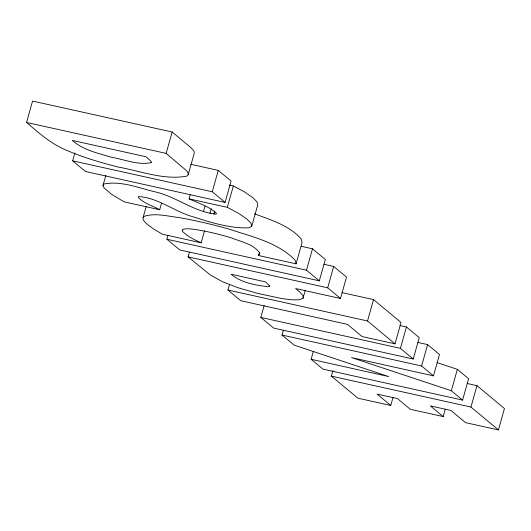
<?xml version="1.0" encoding="UTF-8"?>
<svg xmlns="http://www.w3.org/2000/svg" width="531" height="531" viewBox="0 0 531 531"><rect width="100%" height="100%" fill="white"/><g stroke="black" fill="none" stroke-linecap="round" stroke-linejoin="round"><path stroke-width="0.8" d="M189.421 252.132L188.08 256.885L210.429 275.051L222.608 281.769L238.087 287.769L257.601 293.364L281.861 298.568L292.103 299.823L299.265 299.769L302.982 298.382L303.115 295.707L299.537 291.804L295.621 288.545L340.497 298.488L346.511 277.102L333.687 266.436L324.003 264.292M26.55 122.462L32.564 101.076L172.157 132.007L190.171 147.001L192.813 149.536L194.154 151.674L194.2 153.399L188.193 174.779L186.932 176.1C164.086 180.434 140.781 171.035 118.42 167.099C101.109 162.698 83.891 157.707 67.457 150.658C51.819 144.465 39.121 133.294 26.55 122.462L166.143 153.393L186.799 170.922L188.147 173.053L188.193 174.779M190.841 164.311L218.274 170.391L231.091 181.058L225.084 202.437L85.491 171.506L72.667 160.84L74.898 152.921M161.49 203.4L159.712 209.738L124.181 201.86L111.722 194.406L104.056 187.921L102.981 185.638L105.875 175.343M204.501 230.925L201.163 242.806L162.32 234.198L153.784 229.1L147.253 224.334L144.485 221.673L143.091 219.436L143.071 217.624L146.184 206.539M166.143 153.393L172.157 132.007M301.203 246.298L312.5 248.8L325.317 259.473L319.31 280.853L179.717 249.922L166.893 239.249L168.008 235.293M102.981 185.638L103.824 184.025C120.982 180.573 138.525 187.908 155.138 191.864C176.365 196.689 194.273 212.101 216.097 214.132L216.562 213.382C208.948 206.26 198.375 203.214 189.076 198.866L190.184 194.904M203.433 211.677L204.993 206.134M225.084 202.437L212.261 191.771L218.274 170.391M209.997 213.489L211.338 208.736M213.907 214.172L214.803 211.006M159.712 209.738C152.55 205.789 143.967 203.459 138.233 197.346L138.691 196.523C158.331 197.851 174.58 211.663 193.291 216.88C211.298 222.562 229.95 228.503 249.006 227.852L251.747 226.233L251.03 223.319L246.955 219.157L238.711 213.422L227.328 207.342L233.341 185.956L229.352 185.073M342.077 292.627L373.545 299.603L401.024 322.47L395.018 343.856L362.109 336.561L347.453 324.361L240.762 300.719L227.938 290.052L229.498 284.51M251.747 226.233L257.754 204.853L257.044 201.939L252.968 197.771L244.718 192.043L233.341 185.956M254.468 213.774C270.85 219.987 288.983 225.317 301.064 238.751L302.086 242.455L296.072 263.834L258.597 255.53L259.486 252.364M399.969 325.536L406.427 326.97L419.244 337.636L413.237 359.016L273.644 328.085L260.821 317.419L264.159 305.537M313.35 351.356L311.126 359.281L388.692 376.572L294.121 345.123L282.014 335.048L283.348 330.295M319.31 280.853L306.487 270.186L312.5 248.8M302.982 298.382L305.206 290.464M340.497 298.488L327.68 287.815L333.687 266.436M392.993 397.546L390.77 405.465L357.867 398.177L331.364 376.121L332.924 370.578M395.018 343.856L367.532 320.983L373.545 299.603M413.237 359.016L400.414 348.349L406.427 326.97M427.614 344.599L439.489 354.482L433.475 375.862L421.607 365.985L427.614 344.599L417.93 342.455M390.77 405.465L377.09 394.082L397.434 398.589L410.284 409.282L443.186 416.576L445.19 409.447M457.35 369.344L468.601 378.709L462.587 400.089L451.343 390.73L457.35 369.344L436.953 362.554M476.971 385.672L504.45 408.538L498.436 429.924L470.957 407.051L476.971 385.672L467.287 383.528M258.597 255.53L259.712 252.889C253.479 244.233 242.003 242.056 232.631 238.306C220.465 234.503 208.039 231.503 195.454 229.498A34.356 5.436 15.7 0 0 182.325 230.142M143.071 217.624L144.425 216.243C155.663 212.752 167.73 216.296 179.093 217.571C195.839 220.564 212.427 224.434 228.808 229.034C251.707 236.72 277.653 242.196 295.057 260.137L296.072 263.834M72.667 160.84L212.261 191.771M189.076 198.866L227.328 207.342M166.893 239.249L306.487 270.186M188.08 256.885L327.68 287.815M227.938 290.052L367.532 320.983M260.821 317.419L400.414 348.349M282.014 335.048L421.607 365.985M433.475 375.862L351.529 357.595L451.343 390.73M462.587 400.089L322.994 369.158L311.126 359.281M331.364 376.121L470.957 407.051M498.436 429.924L465.534 422.63L450.879 410.43L430.336 405.883L443.186 416.576M201.163 242.806C194.631 239.806 187.775 236.74 182.671 231.562L182.319 230.142M269.761 286.043L268.274 286.767C255.384 285.174 241.32 282.857 231.078 274.242L265.54 281.875L269.761 286.043M151.196 162.625C138.08 165.44 124.387 159.459 111.464 157.262C97.93 153.167 83.135 150.067 72.276 140.416L146.065 156.771L151.189 161.431L151.196 162.625"/></g></svg>
